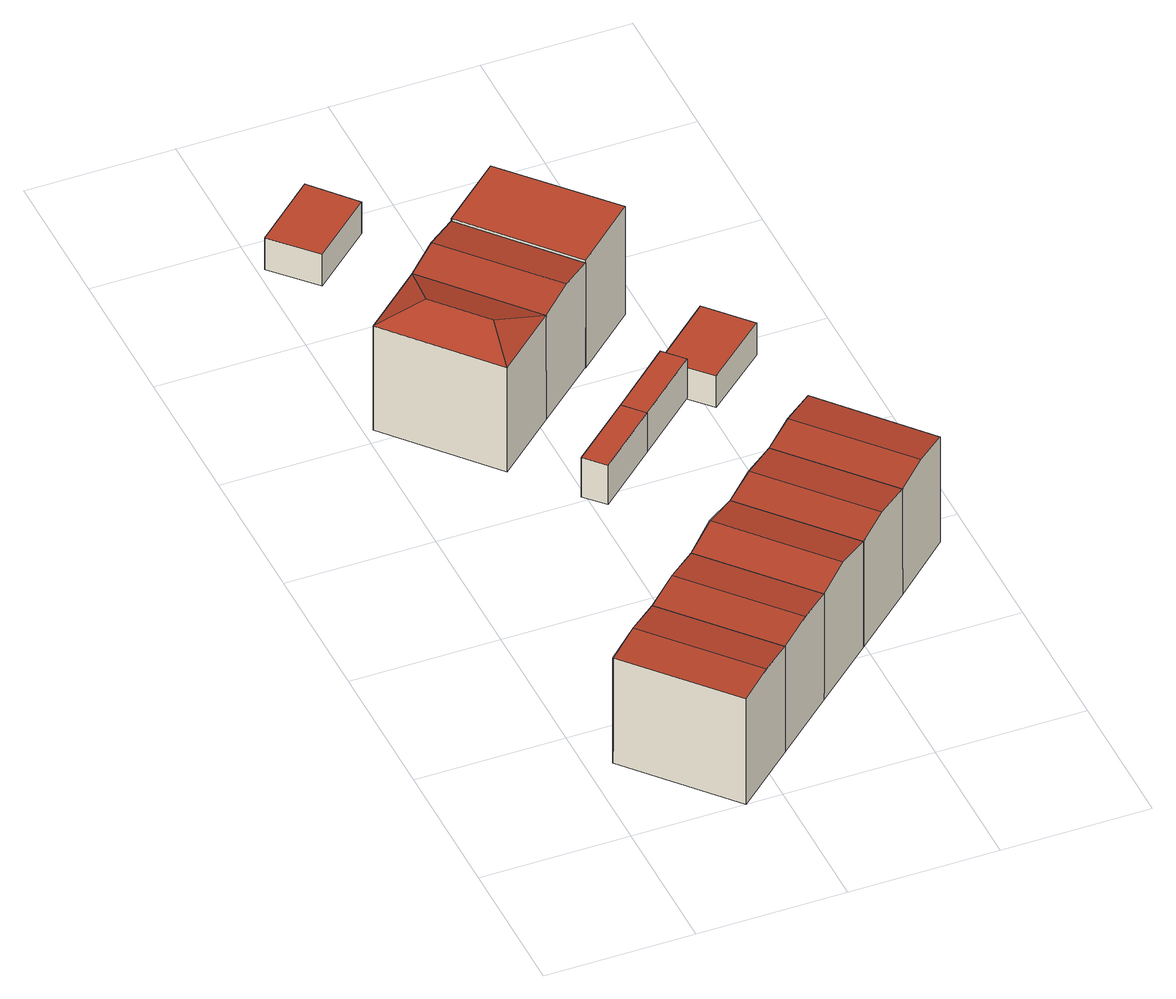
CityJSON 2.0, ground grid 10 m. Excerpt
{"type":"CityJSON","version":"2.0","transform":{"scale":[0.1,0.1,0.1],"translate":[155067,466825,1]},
"CityObjects":{
"building1":{"type":"Building","attributes":{"b3_bag_bag_overlap":0,"b3_bouwlagen":3,"b3_dak_type":"slanted","b3_extrusie":"standard","b3_h_dak_50p":9.57,"b3_h_dak_70p":9.76,"b3_h_dak_max":9.92,"b3_h_dak_min":7.22,"b3_h_maaiveld":1.52,"b3_is_glas_dak":false,"b3_kas_warenhuis":false,"b3_kwaliteitsindicator":true,"b3_mutatie_ahn3_ahn4":false,"b3_mutatie_ahn4_ahn5":false,"b3_n_nok":0,"b3_n_vlakken":5,"b3_opp_buitenmuur":76.99,"b3_opp_dak_plat":0,"b3_opp_dak_schuin":56.81,"b3_opp_grond":48.66,"b3_opp_scheidingsmuur":134.7,"b3_rmse_lod12":1.02,"b3_rmse_lod13":1.02,"b3_rmse_lod22":0.225,"b3_t_run":41,"b3_val3dity_lod12":"[]","b3_val3dity_lod13":"[]","b3_val3dity_lod22":"[]","b3_volume_lod12":401.5,"b3_volume_lod13":401.5,"b3_volume_lod22":375.58,"geconstateerd":false,"oorspronkelijkbouwjaar":1994,"status":"Pand in gebruik"},"children":["building1-1"]},
"building1-1":{"type":"BuildingPart","parents":["building1"],"geometry":[{"type":"Solid","lod":"2.2","boundaries":[[[[0,1,2,3]],[[4,5,6,1,0]],[[7,6,5,8]],[[6,7,2,1]],[[7,8,9,3,2]],[[4,9,8,5]],[[9,4,0,3]]]],"semantics":{"surfaces":[{"type":"GroundSurface"},{"type":"WallSurface"},{"type":"RoofSurface"}],"values":[[0,1,2,1,1,2,1]]}}]},
"building2":{"type":"Building","attributes":{"b3_bag_bag_overlap":0,"b3_bouwlagen":3,"b3_dak_type":"slanted","b3_extrusie":"standard","b3_h_dak_50p":9.59,"b3_h_dak_70p":9.78,"b3_h_dak_max":9.91,"b3_h_dak_min":7.3,"b3_h_maaiveld":1.52,"b3_is_glas_dak":false,"b3_kas_warenhuis":false,"b3_kwaliteitsindicator":true,"b3_mutatie_ahn3_ahn4":false,"b3_mutatie_ahn4_ahn5":false,"b3_n_nok":0,"b3_n_vlakken":4,"b3_opp_buitenmuur":77.81,"b3_opp_dak_plat":0,"b3_opp_dak_schuin":54.75,"b3_opp_grond":48.6,"b3_opp_scheidingsmuur":134.9,"b3_rmse_lod12":0.858,"b3_rmse_lod13":0.858,"b3_rmse_lod22":0.154,"b3_t_run":30,"b3_val3dity_lod12":"[]","b3_val3dity_lod13":"[]","b3_val3dity_lod22":"[]","b3_volume_lod12":401.1,"b3_volume_lod13":401.1,"b3_volume_lod22":378.34,"geconstateerd":false,"oorspronkelijkbouwjaar":1994,"status":"Pand in gebruik"},"children":["building2-1"]},
"building2-1":{"type":"BuildingPart","parents":["building2"],"geometry":[{"type":"Solid","lod":"2.2","boundaries":[[[[10,11,2,1]],[[12,13,14,15]],[[13,12,11,10]],[[12,15,7,2,11]],[[6,7,15,14]],[[7,6,1,2]],[[6,14,13,10,1]]]],"semantics":{"surfaces":[{"type":"GroundSurface"},{"type":"RoofSurface"},{"type":"WallSurface"}],"values":[[0,1,2,2,1,2,2]]}}]},
"building3":{"type":"Building","attributes":{"b3_bag_bag_overlap":0,"b3_bouwlagen":3,"b3_dak_type":"slanted","b3_extrusie":"standard","b3_h_dak_50p":9.6,"b3_h_dak_70p":9.82,"b3_h_dak_max":9.99,"b3_h_dak_min":7.27,"b3_h_maaiveld":1.58,"b3_is_glas_dak":false,"b3_kas_warenhuis":false,"b3_kwaliteitsindicator":true,"b3_mutatie_ahn3_ahn4":false,"b3_mutatie_ahn4_ahn5":false,"b3_n_nok":0,"b3_n_vlakken":4,"b3_opp_buitenmuur":74.17,"b3_opp_dak_plat":0,"b3_opp_dak_schuin":55.35,"b3_opp_grond":48.9,"b3_opp_scheidingsmuur":136.98,"b3_rmse_lod12":0.903,"b3_rmse_lod13":0.903,"b3_rmse_lod22":0.16,"b3_t_run":30,"b3_val3dity_lod12":"[]","b3_val3dity_lod13":"[]","b3_val3dity_lod22":"[]","b3_volume_lod12":402.82,"b3_volume_lod13":402.82,"b3_volume_lod22":376.85,"geconstateerd":false,"oorspronkelijkbouwjaar":1995,"status":"Pand in gebruik"},"children":["building3-1"]},
"building3-1":{"type":"BuildingPart","parents":["building3"],"geometry":[{"type":"Solid","lod":"2.2","boundaries":[[[[16,17,18,19]],[[20,21,22,23]],[[21,20,17,16]],[[24,20,23]],[[20,24,18,17]],[[25,24,23,22]],[[24,25,19,18]],[[21,25,22]],[[25,21,16,19]]]],"semantics":{"surfaces":[{"type":"GroundSurface"},{"type":"RoofSurface"},{"type":"WallSurface"}],"values":[[0,1,2,1,2,1,2,1,2]]}}]},
"building4":{"type":"Building","attributes":{"b3_bag_bag_overlap":0,"b3_bouwlagen":3,"b3_dak_type":"slanted","b3_extrusie":"standard","b3_h_dak_50p":9.67,"b3_h_dak_70p":9.84,"b3_h_dak_max":9.97,"b3_h_dak_min":7.34,"b3_h_maaiveld":1.52,"b3_is_glas_dak":false,"b3_kas_warenhuis":false,"b3_kwaliteitsindicator":true,"b3_mutatie_ahn3_ahn4":false,"b3_mutatie_ahn4_ahn5":false,"b3_n_nok":0,"b3_n_vlakken":4,"b3_opp_buitenmuur":78.56,"b3_opp_dak_plat":0,"b3_opp_dak_schuin":54.63,"b3_opp_grond":48.55,"b3_opp_scheidingsmuur":135.52,"b3_rmse_lod12":0.873,"b3_rmse_lod13":0.873,"b3_rmse_lod22":0.212,"b3_t_run":29,"b3_val3dity_lod12":"[]","b3_val3dity_lod13":"[]","b3_val3dity_lod22":"[]","b3_volume_lod12":403.75,"b3_volume_lod13":403.75,"b3_volume_lod22":380.44,"geconstateerd":false,"oorspronkelijkbouwjaar":1994,"status":"Pand in gebruik"},"children":["building4-1"]},
"building4-1":{"type":"BuildingPart","parents":["building4"],"geometry":[{"type":"Solid","lod":"2.2","boundaries":[[[[10,26,27,11]],[[13,28,29,26,10]],[[30,29,28,31]],[[29,30,27,26]],[[30,31,12,11,27]],[[13,12,31,28]],[[12,13,10,11]]]],"semantics":{"surfaces":[{"type":"GroundSurface"},{"type":"WallSurface"},{"type":"RoofSurface"}],"values":[[0,1,2,1,1,2,1]]}}]},
"building5":{"type":"Building","attributes":{"b3_bag_bag_overlap":0,"b3_dak_type":"horizontal","b3_extrusie":"standard","b3_h_dak_50p":4.01,"b3_h_dak_70p":4.02,"b3_h_dak_max":4.07,"b3_h_dak_min":3.86,"b3_h_maaiveld":1.52,"b3_is_glas_dak":false,"b3_kas_warenhuis":false,"b3_kwaliteitsindicator":true,"b3_mutatie_ahn3_ahn4":false,"b3_mutatie_ahn4_ahn5":false,"b3_n_nok":0,"b3_n_vlakken":1,"b3_opp_buitenmuur":41.94,"b3_opp_dak_plat":21.06,"b3_opp_dak_schuin":0,"b3_opp_grond":21.06,"b3_opp_scheidingsmuur":4.6,"b3_rmse_lod12":0.0361,"b3_rmse_lod13":0.0361,"b3_rmse_lod22":0.0325,"b3_t_run":16,"b3_val3dity_lod12":"[]","b3_val3dity_lod13":"[]","b3_val3dity_lod22":"[]","b3_volume_lod12":52.61,"b3_volume_lod13":52.61,"b3_volume_lod22":52.44,"geconstateerd":false,"oorspronkelijkbouwjaar":1995,"status":"Pand in gebruik"},"children":["building5-1"]},
"building5-1":{"type":"BuildingPart","parents":["building5"],"geometry":[{"type":"Solid","lod":"2.2","boundaries":[[[[32,33,34,35]],[[36,37,38,39]],[[39,38,33,32]],[[38,37,34,33]],[[37,36,35,34]],[[36,39,32,35]]]],"semantics":{"surfaces":[{"type":"GroundSurface"},{"type":"RoofSurface"},{"type":"WallSurface"}],"values":[[0,1,2,2,2,2]]}}]},
"building6":{"type":"Building","attributes":{"b3_bag_bag_overlap":0,"b3_dak_type":"slanted","b3_extrusie":"standard","b3_h_dak_50p":4.61,"b3_h_dak_70p":4.71,"b3_h_dak_max":4.75,"b3_h_dak_min":4.02,"b3_h_maaiveld":1.58,"b3_h_nok":4.87,"b3_is_glas_dak":false,"b3_kas_warenhuis":false,"b3_kwaliteitsindicator":true,"b3_mutatie_ahn3_ahn4":false,"b3_mutatie_ahn4_ahn5":false,"b3_n_nok":1,"b3_n_vlakken":2,"b3_opp_buitenmuur":35.02,"b3_opp_dak_plat":0,"b3_opp_dak_schuin":12.03,"b3_opp_grond":10.05,"b3_opp_scheidingsmuur":11.5,"b3_rmse_lod12":0.244,"b3_rmse_lod13":0.244,"b3_rmse_lod22":0.263,"b3_t_run":11,"b3_val3dity_lod12":"[]","b3_val3dity_lod13":"[]","b3_val3dity_lod22":"[]","b3_volume_lod12":31.26,"b3_volume_lod13":31.26,"b3_volume_lod22":32.06,"geconstateerd":false,"oorspronkelijkbouwjaar":1994,"status":"Pand in gebruik"},"children":["building6-1"]},
"building6-1":{"type":"BuildingPart","parents":["building6"],"geometry":[{"type":"Solid","lod":"2.2","boundaries":[[[[40,41,42,43]],[[44,45,46,47]],[[47,46,41,40]],[[46,45,42,41]],[[45,44,43,42]],[[44,47,40,43]]]],"semantics":{"surfaces":[{"type":"GroundSurface"},{"type":"RoofSurface"},{"type":"WallSurface"}],"values":[[0,1,2,2,2,2]]}}]},
"building7":{"type":"Building","attributes":{"b3_bag_bag_overlap":0,"b3_bouwlagen":3,"b3_dak_type":"slanted","b3_extrusie":"standard","b3_h_dak_50p":9.64,"b3_h_dak_70p":9.8,"b3_h_dak_max":10.02,"b3_h_dak_min":7.28,"b3_h_maaiveld":1.58,"b3_is_glas_dak":false,"b3_kas_warenhuis":false,"b3_kwaliteitsindicator":true,"b3_mutatie_ahn3_ahn4":false,"b3_mutatie_ahn4_ahn5":false,"b3_n_nok":0,"b3_n_vlakken":6,"b3_opp_buitenmuur":85.53,"b3_opp_dak_plat":5.33,"b3_opp_dak_schuin":47.47,"b3_opp_grond":48.9,"b3_opp_scheidingsmuur":138.07,"b3_rmse_lod12":0.698,"b3_rmse_lod13":0.698,"b3_rmse_lod22":0.236,"b3_t_run":29,"b3_val3dity_lod12":"[]","b3_val3dity_lod13":"[]","b3_val3dity_lod22":"[]","b3_volume_lod12":401.97,"b3_volume_lod13":401.97,"b3_volume_lod22":385.45,"geconstateerd":false,"oorspronkelijkbouwjaar":1995,"status":"Pand in gebruik"},"children":["building7-1"]},
"building7-1":{"type":"BuildingPart","parents":["building7"],"geometry":[{"type":"Solid","lod":"2.2","boundaries":[[[[16,48,49,17]],[[21,50,51,48,16]],[[52,51,50,53]],[[51,52,49,48]],[[52,53,20,17,49]],[[21,20,53,50]],[[20,21,16,17]]]],"semantics":{"surfaces":[{"type":"GroundSurface"},{"type":"WallSurface"},{"type":"RoofSurface"}],"values":[[0,1,2,1,1,2,1]]}}]},
"building8":{"type":"Building","attributes":{"b3_bag_bag_overlap":0,"b3_bouwlagen":3,"b3_dak_type":"slanted","b3_extrusie":"standard","b3_h_dak_50p":9.58,"b3_h_dak_70p":9.77,"b3_h_dak_max":9.9,"b3_h_dak_min":7.31,"b3_h_maaiveld":1.53,"b3_is_glas_dak":false,"b3_kas_warenhuis":false,"b3_kwaliteitsindicator":true,"b3_mutatie_ahn3_ahn4":false,"b3_mutatie_ahn4_ahn5":false,"b3_n_nok":0,"b3_n_vlakken":4,"b3_opp_buitenmuur":77.75,"b3_opp_dak_plat":0,"b3_opp_dak_schuin":53.63,"b3_opp_grond":48.5,"b3_opp_scheidingsmuur":137.6,"b3_rmse_lod12":0.859,"b3_rmse_lod13":0.859,"b3_rmse_lod22":0.259,"b3_t_run":21,"b3_val3dity_lod12":"[]","b3_val3dity_lod13":"[]","b3_val3dity_lod22":"[]","b3_volume_lod12":399.78,"b3_volume_lod13":399.78,"b3_volume_lod22":380.39,"geconstateerd":false,"oorspronkelijkbouwjaar":1994,"status":"Pand in gebruik"},"children":["building8-1"]},
"building8-1":{"type":"BuildingPart","parents":["building8"],"geometry":[{"type":"Solid","lod":"2.2","boundaries":[[[[26,54,55,27]],[[29,56,57,54,26]],[[58,57,56,59]],[[57,58,55,54]],[[58,59,30,27,55]],[[29,30,59,56]],[[30,29,26,27]]]],"semantics":{"surfaces":[{"type":"GroundSurface"},{"type":"WallSurface"},{"type":"RoofSurface"}],"values":[[0,1,2,1,1,2,1]]}}]},
"building9":{"type":"Building","attributes":{"b3_bag_bag_overlap":0,"b3_dak_type":"slanted","b3_extrusie":"standard","b3_h_dak_50p":4.68,"b3_h_dak_70p":4.72,"b3_h_dak_max":4.76,"b3_h_dak_min":4.11,"b3_h_maaiveld":1.58,"b3_h_nok":4.79,"b3_is_glas_dak":false,"b3_kas_warenhuis":false,"b3_kwaliteitsindicator":true,"b3_mutatie_ahn3_ahn4":false,"b3_mutatie_ahn4_ahn5":false,"b3_n_nok":1,"b3_n_vlakken":2,"b3_opp_buitenmuur":35.86,"b3_opp_dak_plat":0,"b3_opp_dak_schuin":11.19,"b3_opp_grond":10.34,"b3_opp_scheidingsmuur":10.19,"b3_rmse_lod12":0.233,"b3_rmse_lod13":0.233,"b3_rmse_lod22":0.204,"b3_t_run":10,"b3_val3dity_lod12":"[]","b3_val3dity_lod13":"[]","b3_val3dity_lod22":"[]","b3_volume_lod12":32.42,"b3_volume_lod13":32.42,"b3_volume_lod22":31.94,"geconstateerd":false,"oorspronkelijkbouwjaar":1994,"status":"Pand in gebruik"},"children":["building9-1"]},
"building9-1":{"type":"BuildingPart","parents":["building9"],"geometry":[{"type":"Solid","lod":"2.2","boundaries":[[[[41,40,60,61]],[[62,63,47,46]],[[46,47,40,41]],[[47,63,60,40]],[[63,62,61,60]],[[62,46,41,61]]]],"semantics":{"surfaces":[{"type":"GroundSurface"},{"type":"RoofSurface"},{"type":"WallSurface"}],"values":[[0,1,2,2,2,2]]}}]},
"building10":{"type":"Building","attributes":{"b3_bag_bag_overlap":0,"b3_bouwlagen":3,"b3_dak_type":"horizontal","b3_extrusie":"standard","b3_h_dak_50p":9.98,"b3_h_dak_70p":10.04,"b3_h_dak_max":10.16,"b3_h_dak_min":9.89,"b3_h_maaiveld":1.52,"b3_is_glas_dak":false,"b3_kas_warenhuis":false,"b3_kwaliteitsindicator":true,"b3_mutatie_ahn3_ahn4":false,"b3_mutatie_ahn4_ahn5":false,"b3_n_nok":0,"b3_n_vlakken":1,"b3_opp_buitenmuur":175.63,"b3_opp_dak_plat":49.86,"b3_opp_dak_schuin":0,"b3_opp_grond":49.86,"b3_opp_scheidingsmuur":70.88,"b3_rmse_lod12":0.0936,"b3_rmse_lod13":0.0936,"b3_rmse_lod22":0.0876,"b3_t_run":32,"b3_val3dity_lod12":"[]","b3_val3dity_lod13":"[]","b3_val3dity_lod22":"[]","b3_volume_lod12":424.7,"b3_volume_lod13":424.7,"b3_volume_lod22":422.81,"geconstateerd":false,"oorspronkelijkbouwjaar":1995,"status":"Pand in gebruik"},"children":["building10-1"]},
"building10-1":{"type":"BuildingPart","parents":["building10"],"geometry":[{"type":"Solid","lod":"2.2","boundaries":[[[[64,65,66,67]],[[68,69,70,71]],[[71,70,65,64]],[[70,69,66,65]],[[69,68,67,66]],[[68,71,64,67]]]],"semantics":{"surfaces":[{"type":"GroundSurface"},{"type":"RoofSurface"},{"type":"WallSurface"}],"values":[[0,1,2,2,2,2]]}}]},
"building11":{"type":"Building","attributes":{"b3_bag_bag_overlap":0,"b3_bouwlagen":3,"b3_dak_type":"slanted","b3_extrusie":"standard","b3_h_dak_50p":9.6,"b3_h_dak_70p":9.78,"b3_h_dak_max":9.91,"b3_h_dak_min":7.34,"b3_h_maaiveld":1.52,"b3_is_glas_dak":false,"b3_kas_warenhuis":false,"b3_kwaliteitsindicator":true,"b3_mutatie_ahn3_ahn4":false,"b3_mutatie_ahn4_ahn5":false,"b3_n_nok":0,"b3_n_vlakken":4,"b3_opp_buitenmuur":75.7,"b3_opp_dak_plat":0,"b3_opp_dak_schuin":53.69,"b3_opp_grond":48.44,"b3_opp_scheidingsmuur":139.88,"b3_rmse_lod12":0.853,"b3_rmse_lod13":0.853,"b3_rmse_lod22":0.204,"b3_t_run":20,"b3_val3dity_lod12":"[]","b3_val3dity_lod13":"[]","b3_val3dity_lod22":"[]","b3_volume_lod12":400.08,"b3_volume_lod13":400.08,"b3_volume_lod22":380.74,"geconstateerd":false,"oorspronkelijkbouwjaar":1994,"status":"Pand in gebruik"},"children":["building11-1"]},
"building11-1":{"type":"BuildingPart","parents":["building11"],"geometry":[{"type":"Solid","lod":"2.2","boundaries":[[[[72,73,55,54]],[[74,75,76,77]],[[75,74,73,72]],[[74,77,58,55,73]],[[57,58,77,76]],[[58,57,54,55]],[[57,76,75,72,54]]]],"semantics":{"surfaces":[{"type":"GroundSurface"},{"type":"RoofSurface"},{"type":"WallSurface"}],"values":[[0,1,2,2,1,2,2]]}}]},
"building12":{"type":"Building","attributes":{"b3_bag_bag_overlap":0,"b3_dak_type":"horizontal","b3_extrusie":"standard","b3_h_dak_50p":4.01,"b3_h_dak_70p":4.01,"b3_h_dak_max":4.07,"b3_h_dak_min":3.96,"b3_h_maaiveld":1.51,"b3_is_glas_dak":false,"b3_kas_warenhuis":false,"b3_kwaliteitsindicator":true,"b3_mutatie_ahn3_ahn4":false,"b3_mutatie_ahn4_ahn5":false,"b3_n_nok":0,"b3_n_vlakken":1,"b3_opp_buitenmuur":42.01,"b3_opp_dak_plat":20.91,"b3_opp_dak_schuin":0,"b3_opp_grond":20.91,"b3_opp_scheidingsmuur":4.47,"b3_rmse_lod12":0.0245,"b3_rmse_lod13":0.0245,"b3_rmse_lod22":0.0218,"b3_t_run":20,"b3_val3dity_lod12":"[]","b3_val3dity_lod13":"[]","b3_val3dity_lod22":"[]","b3_volume_lod12":52.22,"b3_volume_lod13":52.22,"b3_volume_lod22":52.16,"geconstateerd":false,"oorspronkelijkbouwjaar":1994,"status":"Pand in gebruik"},"children":["building12-1"]},
"building12-1":{"type":"BuildingPart","parents":["building12"],"geometry":[{"type":"Solid","lod":"2.2","boundaries":[[[[78,79,80,81]],[[82,83,84,85]],[[85,84,79,78]],[[84,83,80,79]],[[83,82,81,80]],[[82,85,78,81]]]],"semantics":{"surfaces":[{"type":"GroundSurface"},{"type":"RoofSurface"},{"type":"WallSurface"}],"values":[[0,1,2,2,2,2]]}}]}
},
"vertices":[
[17,67,5],[58,103,5],[117,36,5],[76,0,5],[17,67,88],[38,85,91],[58,103,88],[117,36,88],[97,18,91],[76,0,88],
[99,139,5],[158,72,5],[158,72,88],[99,139,88],[79,121,91],[138,54,91],
[47,446,6],[106,378,6],[65,342,6],[6,410,6],[106,378,88],[47,446,88],[41,411,97],[71,377,97],[65,342,88],[6,410,88],
[140,175,5],[199,108,5],[119,157,93],[140,175,88],[199,108,88],[178,90,93],
[47,612,5],[72,583,5],[31,547,5],[5,575,5],[5,575,30],[31,547,30],[72,583,30],[47,612,30],
[138,339,6],[150,326,6],[109,290,6],[97,303,6],[97,303,37],[109,290,37],[150,326,37],[138,339,37],
[88,482,6],[147,414,6],[67,464,92],[88,482,88],[147,414,88],[127,396,92],
[181,211,5],[240,144,5],[160,193,91],[181,211,88],[240,144,88],[219,126,91],
[180,376,6],[192,363,6],[192,363,37],[180,376,37],
[88,482,5],[129,518,5],[189,451,5],[147,414,5],[147,414,90],[189,451,90],[129,518,90],[88,482,90],
[222,247,5],[280,180,5],[280,180,88],[222,247,88],[201,229,91],[260,162,91],
[205,349,5],[180,376,5],[222,413,5],[247,385,5],[247,385,30],[222,413,30],[180,376,30],[205,349,30]
]}
